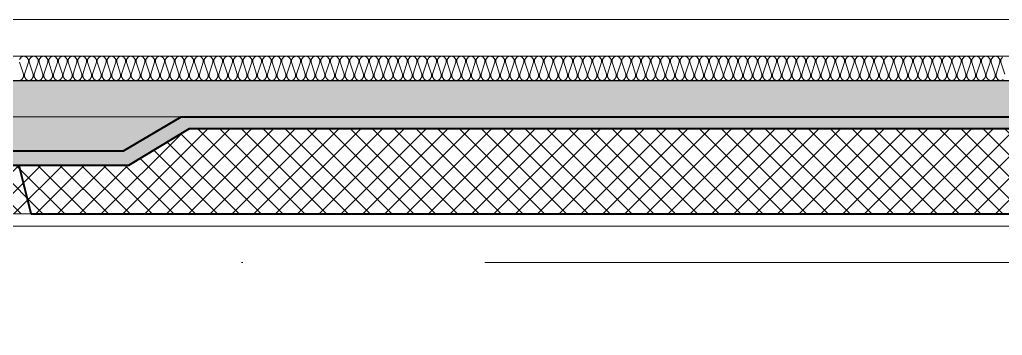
# Model space of a CAD drawing. Header units: millimetres. Extents: x 0 to 420000, y 0 to 297000.
# Drawn here: x 234285 to 238330, y 177200 to 178500 of the extents above; entities that cross this region are included whole.
import ezdxf

# ---------------------------------------------------------------- set-up
doc = ezdxf.new("R2010")
doc.units = ezdxf.units.MM
doc.linetypes.add('CEN', pattern=[62, 60, -1, 0, -1])
for name, color, linetype, lineweight in [('A-AXIS-LINE', 1, 'CEN', 15), ('A-CONC-LIN1', 2, 'Continuous', 40), ('A-CONC-LIN2', 7, 'Continuous', 25), ('A-XXXX-FIN2', 6, 'Continuous', 20), ('A-XXXX-INSL1', 15, 'Continuous', 18), ('A-XXXX-INSL2', 8, 'Continuous', 18)]:
    doc.layers.add(name, color=color, linetype=linetype, lineweight=lineweight)
doc.layers.add('A-CONC-SOLD', color=253, linetype='CEN')
doc.layers.add('A-XXXX-NPLT', color=144, linetype='Continuous', lineweight=15, plot=False)

# ---------------------------------------------------------------- blocks, each defined once
blk = doc.blocks.new('axis(220316)')
at = {"layer": 'A-AXIS-LINE', "ltscale": 1000}
blk.add_line((4631788.1, -422118.7), (4955413.1, -422118.7), dxfattribs=at)
blk = doc.blocks.new('PS2(횡)')
at = {"layer": 'A-CONC-SOLD'}
h = blk.add_hatch(color=256, dxfattribs=at)
h.dxf.hatch_style = 1
h.paths.add_polyline_path([(1020, 0), (1020, -290), (1700, -290), (1937.4, -150), (9062.6, -150), (9300, -290), (9980, -290), (9980, 0)])
h = blk.add_hatch(color=256, dxfattribs=at)
h.dxf.hatch_style = 1
h.paths.add_polyline_path([(9980, -290), (9980, -350), (9280, -350), (9030, -200), (1970, -200), (1720, -350), (1020, -350), (1020, -290), (1700, -290), (1937.4, -150), (9062.6, -150), (9300, -290)])
at = {"layer": 'A-XXXX-INSL2'}
h = blk.add_hatch(dxfattribs=at)
h.set_pattern_fill('ANSI37', color=256, scale=20)
h.set_pattern_definition([(45, (-244012.5, -188500), (-44.90128, 44.90128), []), (135, (-244012.5, -188500), (-44.90128, -44.90128), [])])
h.paths.add_polyline_path([(1100, -550), (9900, -550), (9900, -350), (9280, -350), (9030, -200), (1970, -200), (1720, -350), (1100, -350)])
at = {"layer": 'A-CONC-LIN1', "color": 2}
for q in [(1270, -350), (9680, -550)]:
    blk.add_line((1320, -550), q, dxfattribs=at)
blk.add_lwpolyline([(9980, -290), (9980, -350), (9280, -350), (9030, -200), (1970, -200), (1720, -350), (1020, -350), (1020, -290), (1700, -290), (1937.4, -150), (9062.6, -150), (9300, -290)], close=True, dxfattribs=at)
at = {"layer": 'A-CONC-LIN2'}
blk.add_line((1020, 0), (9980, 0), dxfattribs=at)
at = {"layer": 'A-XXXX-INSL2'}
blk.add_line((1320, -550), (1100, -550), dxfattribs=at)
at = {"layer": 'A-XXXX-NPLT'}
blk.add_line((1937.4, -150), (1020, -150), dxfattribs=at)
blk = doc.blocks.new('횡3층')
at = {"layer": 'A-XXXX-FIN2'}
blk.add_line((4757250.6, -237068.7), (4889950.6, -237068.7), dxfattribs=at)
at = {"layer": 'A-XXXX-INSL1'}
blk.add_lwpolyline([(4844450.6, -237918.7), (4835750.6, -237918.7), (4835750.6, -238368.7), (4835197, -238368.7), (4835117, -237788.7), (4834084.1, -237788.7), (4834004.1, -238368.7), (4833450.6, -238368.7), (4833450.6, -237918.7), (4824750.6, -237918.7)], dxfattribs=at)
at = {"layer": 'A-XXXX-INSL2'}
blk.add_line((4757250.6, -237218.7), (4889950.6, -237218.7), dxfattribs=at)
for points in [[(4835870.6, -237318.7), (4835881.6, -237314.7), (4835888.6, -237304.7), (4835888.6, -237293.7), (4835872.6, -237243.7)], [(4835872.6, -237232.7), (4835879.6, -237222.7), (4835890.6, -237218.7), (4835901.6, -237222.7), (4835908.6, -237232.7), (4835908.6, -237243.7), (4835892.6, -237293.7), (4835892.6, -237304.7), (4835899.6, -237314.7), (4835910.6, -237318.7), (4835921.6, -237314.7), (4835928.6, -237304.7), (4835928.6, -237293.7), (4835912.6, -237243.7), (4835912.6, -237232.7), (4835919.6, -237222.7), (4835930.6, -237218.7), (4835941.6, -237222.7), (4835948.6, -237232.7), (4835948.6, -237243.7), (4835932.6, -237293.7), (4835932.6, -237304.7), (4835939.6, -237314.7), (4835950.6, -237318.7), (4835961.6, -237314.7), (4835968.6, -237304.7), (4835968.6, -237293.7), (4835952.6, -237243.7), (4835952.6, -237232.7), (4835959.6, -237222.7), (4835970.6, -237218.7), (4835981.6, -237222.7), (4835988.6, -237232.7), (4835988.6, -237243.7), (4835972.6, -237293.7), (4835972.6, -237304.7), (4835979.6, -237314.7), (4835990.6, -237318.7), (4836001.6, -237314.7), (4836008.6, -237304.7), (4836008.6, -237293.7), (4835992.6, -237243.7), (4835992.6, -237232.7), (4835999.6, -237222.7), (4836010.6, -237218.7), (4836021.6, -237222.7), (4836028.6, -237232.7), (4836028.6, -237243.7), (4836012.6, -237293.7), (4836012.6, -237304.7), (4836019.6, -237314.7), (4836030.6, -237318.7), (4836041.6, -237314.7), (4836048.6, -237304.7), (4836048.6, -237293.7), (4836032.6, -237243.7), (4836032.6, -237232.7), (4836039.6, -237222.7), (4836050.6, -237218.7), (4836061.6, -237222.7), (4836068.6, -237232.7), (4836068.6, -237243.7), (4836052.6, -237293.7), (4836052.6, -237304.7), (4836059.6, -237314.7), (4836070.6, -237318.7), (4836081.6, -237314.7), (4836088.6, -237304.7), (4836088.6, -237293.7), (4836072.6, -237243.7), (4836072.6, -237232.7), (4836079.6, -237222.7), (4836090.6, -237218.7), (4836101.6, -237222.7), (4836108.6, -237232.7), (4836108.6, -237243.7), (4836092.6, -237293.7), (4836092.6, -237304.7), (4836099.6, -237314.7), (4836110.6, -237318.7), (4836121.6, -237314.7), (4836128.6, -237304.7), (4836128.6, -237293.7), (4836112.6, -237243.7), (4836112.6, -237232.7), (4836119.6, -237222.7), (4836130.6, -237218.7), (4836141.6, -237222.7), (4836148.6, -237232.7), (4836148.6, -237243.7), (4836132.6, -237293.7), (4836132.6, -237304.7), (4836139.6, -237314.7), (4836150.6, -237318.7), (4836161.6, -237314.7), (4836168.6, -237304.7), (4836168.6, -237293.7), (4836152.6, -237243.7), (4836152.6, -237232.7), (4836159.6, -237222.7), (4836170.6, -237218.7), (4836181.6, -237222.7), (4836188.6, -237232.7), (4836188.6, -237243.7), (4836172.6, -237293.7), (4836172.6, -237304.7), (4836179.6, -237314.7), (4836190.6, -237318.7), (4836201.6, -237314.7), (4836208.6, -237304.7), (4836208.6, -237293.7), (4836192.6, -237243.7), (4836192.6, -237232.7), (4836199.6, -237222.7), (4836210.6, -237218.7), (4836221.6, -237222.7), (4836228.6, -237232.7), (4836228.6, -237243.7), (4836212.6, -237293.7), (4836212.6, -237304.7), (4836219.6, -237314.7), (4836230.6, -237318.7), (4836241.6, -237314.7), (4836248.6, -237304.7), (4836248.6, -237293.7), (4836232.6, -237243.7), (4836232.6, -237232.7), (4836239.6, -237222.7), (4836250.6, -237218.7), (4836261.6, -237222.7), (4836268.6, -237232.7), (4836268.6, -237243.7), (4836252.6, -237293.7), (4836252.6, -237304.7), (4836259.6, -237314.7), (4836270.6, -237318.7), (4836281.6, -237314.7), (4836288.6, -237304.7), (4836288.6, -237293.7), (4836272.6, -237243.7), (4836272.6, -237232.7), (4836279.6, -237222.7), (4836290.6, -237218.7), (4836301.6, -237222.7), (4836308.6, -237232.7), (4836308.6, -237243.7), (4836292.6, -237293.7), (4836292.6, -237304.7), (4836299.6, -237314.7), (4836310.6, -237318.7), (4836321.6, -237314.7), (4836328.6, -237304.7), (4836328.6, -237293.7), (4836312.6, -237243.7), (4836312.6, -237232.7), (4836319.6, -237222.7), (4836330.6, -237218.7), (4836341.6, -237222.7), (4836348.6, -237232.7), (4836348.6, -237243.7), (4836332.6, -237293.7), (4836332.6, -237304.7), (4836339.6, -237314.7), (4836350.6, -237318.7), (4836361.6, -237314.7), (4836368.6, -237304.7), (4836368.6, -237293.7), (4836352.6, -237243.7), (4836352.6, -237232.7), (4836359.6, -237222.7), (4836370.6, -237218.7), (4836381.6, -237222.7), (4836388.6, -237232.7), (4836388.6, -237243.7), (4836372.6, -237293.7), (4836372.6, -237304.7), (4836379.6, -237314.7), (4836390.6, -237318.7), (4836401.6, -237314.7), (4836408.6, -237304.7), (4836408.6, -237293.7), (4836392.6, -237243.7), (4836392.6, -237232.7), (4836399.6, -237222.7), (4836410.6, -237218.7), (4836421.6, -237222.7), (4836428.6, -237232.7), (4836428.6, -237243.7), (4836412.6, -237293.7), (4836412.6, -237304.7), (4836419.6, -237314.7), (4836430.6, -237318.7), (4836441.6, -237314.7), (4836448.6, -237304.7), (4836448.6, -237293.7), (4836432.6, -237243.7), (4836432.6, -237232.7), (4836439.6, -237222.7), (4836450.6, -237218.7), (4836461.6, -237222.7), (4836468.6, -237232.7), (4836468.6, -237243.7), (4836452.6, -237293.7), (4836452.6, -237304.7), (4836459.6, -237314.7), (4836470.6, -237318.7), (4836481.6, -237314.7), (4836488.6, -237304.7), (4836488.6, -237293.7), (4836472.6, -237243.7), (4836472.6, -237232.7), (4836479.6, -237222.7), (4836490.6, -237218.7), (4836501.6, -237222.7), (4836508.6, -237232.7), (4836508.6, -237243.7), (4836492.6, -237293.7), (4836492.6, -237304.7), (4836499.6, -237314.7), (4836510.6, -237318.7), (4836521.6, -237314.7), (4836528.6, -237304.7), (4836528.6, -237293.7), (4836512.6, -237243.7), (4836512.6, -237232.7), (4836519.6, -237222.7), (4836530.6, -237218.7), (4836541.6, -237222.7), (4836548.6, -237232.7), (4836548.6, -237243.7), (4836532.6, -237293.7), (4836532.6, -237304.7), (4836539.6, -237314.7), (4836550.6, -237318.7), (4836561.6, -237314.7), (4836568.6, -237304.7), (4836568.6, -237293.7), (4836552.6, -237243.7), (4836552.6, -237232.7), (4836559.6, -237222.7), (4836570.6, -237218.7), (4836581.6, -237222.7), (4836588.6, -237232.7), (4836588.6, -237243.7), (4836572.6, -237293.7), (4836572.6, -237304.7), (4836579.6, -237314.7), (4836590.6, -237318.7), (4836601.6, -237314.7), (4836608.6, -237304.7), (4836608.6, -237293.7), (4836592.6, -237243.7), (4836592.6, -237232.7), (4836599.6, -237222.7), (4836610.6, -237218.7), (4836621.6, -237222.7), (4836628.6, -237232.7), (4836628.6, -237243.7), (4836612.6, -237293.7), (4836612.6, -237304.7), (4836619.6, -237314.7), (4836630.6, -237318.7), (4836641.6, -237314.7), (4836648.6, -237304.7), (4836648.6, -237293.7), (4836632.6, -237243.7), (4836632.6, -237232.7), (4836639.6, -237222.7), (4836650.6, -237218.7), (4836661.6, -237222.7), (4836668.6, -237232.7), (4836668.6, -237243.7), (4836652.6, -237293.7), (4836652.6, -237304.7), (4836659.6, -237314.7), (4836670.6, -237318.7), (4836681.6, -237314.7), (4836688.6, -237304.7), (4836688.6, -237293.7), (4836672.6, -237243.7), (4836672.6, -237232.7), (4836679.6, -237222.7), (4836690.6, -237218.7), (4836701.6, -237222.7), (4836708.6, -237232.7), (4836708.6, -237243.7), (4836692.6, -237293.7), (4836692.6, -237304.7), (4836699.6, -237314.7), (4836710.6, -237318.7), (4836721.6, -237314.7), (4836728.6, -237304.7), (4836728.6, -237293.7), (4836712.6, -237243.7), (4836712.6, -237232.7), (4836719.6, -237222.7), (4836730.6, -237218.7), (4836741.6, -237222.7), (4836748.6, -237232.7), (4836748.6, -237243.7), (4836732.6, -237293.7), (4836732.6, -237304.7), (4836739.6, -237314.7), (4836750.6, -237318.7), (4836761.6, -237314.7), (4836768.6, -237304.7), (4836768.6, -237293.7), (4836752.6, -237243.7), (4836752.6, -237232.7), (4836759.6, -237222.7), (4836770.6, -237218.7), (4836781.6, -237222.7), (4836788.6, -237232.7), (4836788.6, -237243.7), (4836772.6, -237293.7), (4836772.6, -237304.7), (4836779.6, -237314.7), (4836790.6, -237318.7), (4836801.6, -237314.7), (4836808.6, -237304.7), (4836808.6, -237293.7), (4836792.6, -237243.7), (4836792.6, -237232.7), (4836799.6, -237222.7), (4836810.6, -237218.7), (4836821.6, -237222.7), (4836828.6, -237232.7), (4836828.6, -237243.7), (4836812.6, -237293.7), (4836812.6, -237304.7), (4836819.6, -237314.7), (4836830.6, -237318.7), (4836841.6, -237314.7), (4836848.6, -237304.7), (4836848.6, -237293.7), (4836832.6, -237243.7), (4836832.6, -237232.7), (4836839.6, -237222.7), (4836850.6, -237218.7), (4836861.6, -237222.7), (4836868.6, -237232.7), (4836868.6, -237243.7), (4836852.6, -237293.7), (4836852.6, -237304.7), (4836859.6, -237314.7), (4836870.6, -237318.7), (4836881.6, -237314.7), (4836888.6, -237304.7), (4836888.6, -237293.7), (4836872.6, -237243.7), (4836872.6, -237232.7), (4836879.6, -237222.7), (4836890.6, -237218.7), (4836901.6, -237222.7), (4836908.6, -237232.7), (4836908.6, -237243.7), (4836892.6, -237293.7), (4836892.6, -237304.7), (4836899.6, -237314.7), (4836910.6, -237318.7), (4836921.6, -237314.7), (4836928.6, -237304.7), (4836928.6, -237293.7), (4836912.6, -237243.7), (4836912.6, -237232.7), (4836919.6, -237222.7), (4836930.6, -237218.7), (4836941.6, -237222.7), (4836948.6, -237232.7), (4836948.6, -237243.7), (4836932.6, -237293.7), (4836932.6, -237304.7), (4836939.6, -237314.7), (4836950.6, -237318.7), (4836961.6, -237314.7), (4836968.6, -237304.7), (4836968.6, -237293.7), (4836952.6, -237243.7), (4836952.6, -237232.7), (4836959.6, -237222.7), (4836970.6, -237218.7), (4836981.6, -237222.7), (4836988.6, -237232.7), (4836988.6, -237243.7), (4836972.6, -237293.7), (4836972.6, -237304.7), (4836979.6, -237314.7), (4836990.6, -237318.7), (4837001.6, -237314.7), (4837008.6, -237304.7), (4837008.6, -237293.7), (4836992.6, -237243.7), (4836992.6, -237232.7), (4836999.6, -237222.7), (4837010.6, -237218.7), (4837021.6, -237222.7), (4837028.6, -237232.7), (4837028.6, -237243.7), (4837012.6, -237293.7), (4837012.6, -237304.7), (4837019.6, -237314.7), (4837030.6, -237318.7), (4837041.6, -237314.7), (4837048.6, -237304.7), (4837048.6, -237293.7), (4837032.6, -237243.7), (4837032.6, -237232.7), (4837039.6, -237222.7), (4837050.6, -237218.7), (4837061.6, -237222.7), (4837068.6, -237232.7), (4837068.6, -237243.7), (4837052.6, -237293.7), (4837052.6, -237304.7), (4837059.6, -237314.7), (4837070.6, -237318.7), (4837081.6, -237314.7), (4837088.6, -237304.7), (4837088.6, -237293.7), (4837072.6, -237243.7), (4837072.6, -237232.7), (4837079.6, -237222.7), (4837090.6, -237218.7), (4837101.6, -237222.7), (4837108.6, -237232.7), (4837108.6, -237243.7), (4837092.6, -237293.7), (4837092.6, -237304.7), (4837099.6, -237314.7), (4837110.6, -237318.7), (4837121.6, -237314.7), (4837128.6, -237304.7), (4837128.6, -237293.7), (4837112.6, -237243.7), (4837112.6, -237232.7), (4837119.6, -237222.7), (4837130.6, -237218.7), (4837141.6, -237222.7), (4837148.6, -237232.7), (4837148.6, -237243.7), (4837132.6, -237293.7), (4837132.6, -237304.7), (4837139.6, -237314.7), (4837150.6, -237318.7), (4837161.6, -237314.7), (4837168.6, -237304.7), (4837168.6, -237293.7), (4837152.6, -237243.7), (4837152.6, -237232.7), (4837159.6, -237222.7), (4837170.6, -237218.7), (4837181.6, -237222.7), (4837188.6, -237232.7), (4837188.6, -237243.7), (4837172.6, -237293.7), (4837172.6, -237304.7), (4837179.6, -237314.7), (4837190.6, -237318.7), (4837201.6, -237314.7), (4837208.6, -237304.7), (4837208.6, -237293.7), (4837192.6, -237243.7), (4837192.6, -237232.7), (4837199.6, -237222.7), (4837210.6, -237218.7), (4837221.6, -237222.7), (4837228.6, -237232.7), (4837228.6, -237243.7), (4837212.6, -237293.7), (4837212.6, -237304.7), (4837219.6, -237314.7), (4837230.6, -237318.7), (4837241.6, -237314.7), (4837248.6, -237304.7), (4837248.6, -237293.7), (4837232.6, -237243.7), (4837232.6, -237232.7), (4837239.6, -237222.7), (4837250.6, -237218.7), (4837261.6, -237222.7), (4837268.6, -237232.7), (4837268.6, -237243.7), (4837252.6, -237293.7), (4837252.6, -237304.7), (4837259.6, -237314.7), (4837270.6, -237318.7), (4837281.6, -237314.7), (4837288.6, -237304.7), (4837288.6, -237293.7), (4837272.6, -237243.7), (4837272.6, -237232.7), (4837279.6, -237222.7), (4837290.6, -237218.7), (4837301.6, -237222.7), (4837308.6, -237232.7), (4837308.6, -237243.7), (4837292.6, -237293.7), (4837292.6, -237304.7), (4837299.6, -237314.7), (4837310.6, -237318.7), (4837321.6, -237314.7), (4837328.6, -237304.7), (4837328.6, -237293.7), (4837312.6, -237243.7), (4837312.6, -237232.7), (4837319.6, -237222.7), (4837330.6, -237218.7), (4837341.6, -237222.7), (4837348.6, -237232.7), (4837348.6, -237243.7), (4837332.6, -237293.7), (4837332.6, -237304.7), (4837339.6, -237314.7), (4837350.6, -237318.7), (4837361.6, -237314.7), (4837368.6, -237304.7), (4837368.6, -237293.7), (4837352.6, -237243.7), (4837352.6, -237232.7), (4837359.6, -237222.7), (4837370.6, -237218.7), (4837381.6, -237222.7), (4837388.6, -237232.7), (4837388.6, -237243.7), (4837372.6, -237293.7), (4837372.6, -237304.7), (4837379.6, -237314.7), (4837390.6, -237318.7), (4837401.6, -237314.7), (4837408.6, -237304.7), (4837408.6, -237293.7), (4837392.6, -237243.7), (4837392.6, -237232.7), (4837399.6, -237222.7), (4837410.6, -237218.7), (4837421.6, -237222.7), (4837428.6, -237232.7), (4837428.6, -237243.7), (4837412.6, -237293.7), (4837412.6, -237304.7), (4837419.6, -237314.7), (4837430.6, -237318.7), (4837441.6, -237314.7), (4837448.6, -237304.7), (4837448.6, -237293.7), (4837432.6, -237243.7), (4837432.6, -237232.7), (4837439.6, -237222.7), (4837450.6, -237218.7), (4837461.6, -237222.7), (4837468.6, -237232.7), (4837468.6, -237243.7), (4837452.6, -237293.7), (4837452.6, -237304.7), (4837459.6, -237314.7), (4837470.6, -237318.7), (4837481.6, -237314.7), (4837488.6, -237304.7), (4837488.6, -237293.7), (4837472.6, -237243.7), (4837472.6, -237232.7), (4837479.6, -237222.7), (4837490.6, -237218.7), (4837501.6, -237222.7), (4837508.6, -237232.7), (4837508.6, -237243.7), (4837492.6, -237293.7), (4837492.6, -237304.7), (4837499.6, -237314.7), (4837510.6, -237318.7), (4837521.6, -237314.7), (4837528.6, -237304.7), (4837528.6, -237293.7), (4837512.6, -237243.7), (4837512.6, -237232.7), (4837519.6, -237222.7), (4837530.6, -237218.7), (4837541.6, -237222.7), (4837548.6, -237232.7), (4837548.6, -237243.7), (4837532.6, -237293.7), (4837532.6, -237304.7), (4837539.6, -237314.7), (4837550.6, -237318.7), (4837561.6, -237314.7), (4837568.6, -237304.7), (4837568.6, -237293.7), (4837552.6, -237243.7), (4837552.6, -237232.7), (4837559.6, -237222.7), (4837570.6, -237218.7), (4837581.6, -237222.7), (4837588.6, -237232.7), (4837588.6, -237243.7), (4837572.6, -237293.7), (4837572.6, -237304.7), (4837579.6, -237314.7), (4837590.6, -237318.7), (4837601.6, -237314.7), (4837608.6, -237304.7), (4837608.6, -237293.7), (4837592.6, -237243.7), (4837592.6, -237232.7), (4837599.6, -237222.7), (4837610.6, -237218.7), (4837621.6, -237222.7), (4837628.6, -237232.7), (4837628.6, -237243.7), (4837612.6, -237293.7), (4837612.6, -237304.7), (4837619.6, -237314.7), (4837630.6, -237318.7), (4837641.6, -237314.7), (4837648.6, -237304.7), (4837648.6, -237293.7), (4837632.6, -237243.7), (4837632.6, -237232.7), (4837639.6, -237222.7), (4837650.6, -237218.7), (4837661.6, -237222.7), (4837668.6, -237232.7), (4837668.6, -237243.7), (4837652.6, -237293.7), (4837652.6, -237304.7), (4837659.6, -237314.7), (4837670.6, -237318.7), (4837681.6, -237314.7), (4837688.6, -237304.7), (4837688.6, -237293.7), (4837672.6, -237243.7), (4837672.6, -237232.7), (4837679.6, -237222.7), (4837690.6, -237218.7), (4837701.6, -237222.7), (4837708.6, -237232.7), (4837708.6, -237243.7), (4837692.6, -237293.7), (4837692.6, -237304.7), (4837699.6, -237314.7), (4837710.6, -237318.7), (4837721.6, -237314.7), (4837728.6, -237304.7), (4837728.6, -237293.7), (4837712.6, -237243.7), (4837712.6, -237232.7), (4837719.6, -237222.7), (4837730.6, -237218.7), (4837741.6, -237222.7), (4837748.6, -237232.7), (4837748.6, -237243.7), (4837732.6, -237293.7), (4837732.6, -237304.7), (4837739.6, -237314.7), (4837750.6, -237318.7), (4837761.6, -237314.7), (4837768.6, -237304.7), (4837768.6, -237293.7), (4837752.6, -237243.7), (4837752.6, -237232.7), (4837759.6, -237222.7), (4837770.6, -237218.7), (4837781.6, -237222.7), (4837788.6, -237232.7), (4837788.6, -237243.7), (4837772.6, -237293.7), (4837772.6, -237304.7), (4837779.6, -237314.7), (4837790.6, -237318.7), (4837801.6, -237314.7), (4837808.6, -237304.7), (4837808.6, -237293.7), (4837792.6, -237243.7), (4837792.6, -237232.7), (4837799.6, -237222.7), (4837810.6, -237218.7), (4837821.6, -237222.7), (4837828.6, -237232.7), (4837828.6, -237243.7), (4837812.6, -237293.7), (4837812.6, -237304.7), (4837819.6, -237314.7), (4837830.6, -237318.7), (4837841.6, -237314.7), (4837848.6, -237304.7), (4837848.6, -237293.7), (4837832.6, -237243.7), (4837832.6, -237232.7), (4837839.6, -237222.7), (4837850.6, -237218.7), (4837861.6, -237222.7), (4837868.6, -237232.7), (4837868.6, -237243.7), (4837852.6, -237293.7), (4837852.6, -237304.7), (4837859.6, -237314.7), (4837870.6, -237318.7), (4837881.6, -237314.7), (4837888.6, -237304.7), (4837888.6, -237293.7), (4837872.6, -237243.7), (4837872.6, -237232.7), (4837879.6, -237222.7), (4837890.6, -237218.7), (4837901.6, -237222.7), (4837908.6, -237232.7), (4837908.6, -237243.7), (4837892.6, -237293.7), (4837892.6, -237304.7), (4837899.6, -237314.7), (4837910.6, -237318.7), (4837921.6, -237314.7), (4837928.6, -237304.7), (4837928.6, -237293.7), (4837912.6, -237243.7), (4837912.6, -237232.7), (4837919.6, -237222.7), (4837930.6, -237218.7), (4837941.6, -237222.7), (4837948.6, -237232.7), (4837948.6, -237243.7), (4837932.6, -237293.7), (4837932.6, -237304.7), (4837939.6, -237314.7), (4837950.6, -237318.7), (4837961.6, -237314.7), (4837968.6, -237304.7), (4837968.6, -237293.7), (4837952.6, -237243.7), (4837952.6, -237232.7), (4837959.6, -237222.7), (4837970.6, -237218.7), (4837981.6, -237222.7), (4837988.6, -237232.7), (4837988.6, -237243.7), (4837972.6, -237293.7), (4837972.6, -237304.7), (4837979.6, -237314.7), (4837990.6, -237318.7), (4838001.6, -237314.7), (4838008.6, -237304.7), (4838008.6, -237293.7), (4837992.6, -237243.7), (4837992.6, -237232.7), (4837999.6, -237222.7), (4838010.6, -237218.7), (4838021.6, -237222.7), (4838028.6, -237232.7), (4838028.6, -237243.7), (4838012.6, -237293.7), (4838012.6, -237304.7), (4838019.6, -237314.7), (4838030.6, -237318.7), (4838041.6, -237314.7), (4838048.6, -237304.7), (4838048.6, -237293.7), (4838032.6, -237243.7), (4838032.6, -237232.7), (4838039.6, -237222.7), (4838050.6, -237218.7), (4838061.6, -237222.7), (4838068.6, -237232.7), (4838068.6, -237243.7), (4838052.6, -237293.7), (4838052.6, -237304.7), (4838059.6, -237314.7), (4838070.6, -237318.7), (4838081.6, -237314.7), (4838088.6, -237304.7), (4838088.6, -237293.7), (4838072.6, -237243.7), (4838072.6, -237232.7), (4838079.6, -237222.7), (4838090.6, -237218.7), (4838101.6, -237222.7), (4838108.6, -237232.7), (4838108.6, -237243.7), (4838092.6, -237293.7), (4838092.6, -237304.7), (4838099.6, -237314.7), (4838110.6, -237318.7), (4838121.6, -237314.7), (4838128.6, -237304.7), (4838128.6, -237293.7), (4838112.6, -237243.7), (4838112.6, -237232.7), (4838119.6, -237222.7), (4838130.6, -237218.7), (4838141.6, -237222.7), (4838148.6, -237232.7), (4838148.6, -237243.7), (4838132.6, -237293.7), (4838132.6, -237304.7), (4838139.6, -237314.7), (4838150.6, -237318.7), (4838161.6, -237314.7), (4838168.6, -237304.7), (4838168.6, -237293.7), (4838152.6, -237243.7), (4838152.6, -237232.7), (4838159.6, -237222.7), (4838170.6, -237218.7), (4838181.6, -237222.7), (4838188.6, -237232.7), (4838188.6, -237243.7), (4838172.6, -237293.7), (4838172.6, -237304.7), (4838179.6, -237314.7), (4838190.6, -237318.7), (4838201.6, -237314.7), (4838208.6, -237304.7), (4838208.6, -237293.7), (4838192.6, -237243.7), (4838192.6, -237232.7), (4838199.6, -237222.7), (4838210.6, -237218.7), (4838221.6, -237222.7), (4838228.6, -237232.7), (4838228.6, -237243.7), (4838212.6, -237293.7), (4838212.6, -237304.7), (4838219.6, -237314.7), (4838230.6, -237318.7), (4838241.6, -237314.7), (4838248.6, -237304.7), (4838248.6, -237293.7), (4838232.6, -237243.7), (4838232.6, -237232.7), (4838239.6, -237222.7), (4838250.6, -237218.7), (4838261.6, -237222.7), (4838268.6, -237232.7), (4838268.6, -237243.7), (4838252.6, -237293.7), (4838252.6, -237304.7), (4838259.6, -237314.7), (4838270.6, -237318.7), (4838281.6, -237314.7), (4838288.6, -237304.7), (4838288.6, -237293.7), (4838272.6, -237243.7), (4838272.6, -237232.7), (4838279.6, -237222.7), (4838290.6, -237218.7), (4838301.6, -237222.7), (4838308.6, -237232.7), (4838308.6, -237243.7), (4838292.6, -237293.7), (4838292.6, -237304.7), (4838299.6, -237314.7), (4838310.6, -237318.7), (4838321.6, -237314.7), (4838328.6, -237304.7), (4838328.6, -237293.7), (4838312.6, -237243.7), (4838312.6, -237232.7), (4838319.6, -237222.7), (4838330.6, -237218.7), (4838341.6, -237222.7), (4838348.6, -237232.7), (4838348.6, -237243.7), (4838332.6, -237293.7), (4838332.6, -237304.7), (4838339.6, -237314.7), (4838350.6, -237318.7), (4838361.6, -237314.7), (4838368.6, -237304.7), (4838368.6, -237293.7), (4838352.6, -237243.7), (4838352.6, -237232.7), (4838359.6, -237222.7), (4838370.6, -237218.7), (4838381.6, -237222.7), (4838388.6, -237232.7), (4838388.6, -237243.7), (4838372.6, -237293.7), (4838372.6, -237304.7), (4838379.6, -237314.7), (4838390.6, -237318.7), (4838401.6, -237314.7), (4838408.6, -237304.7), (4838408.6, -237293.7), (4838392.6, -237243.7), (4838392.6, -237232.7), (4838399.6, -237222.7), (4838410.6, -237218.7), (4838421.6, -237222.7), (4838428.6, -237232.7), (4838428.6, -237243.7), (4838412.6, -237293.7), (4838412.6, -237304.7), (4838419.6, -237314.7), (4838430.6, -237318.7), (4838441.6, -237314.7), (4838448.6, -237304.7), (4838448.6, -237293.7), (4838432.6, -237243.7), (4838432.6, -237232.7), (4838439.6, -237222.7), (4838450.6, -237218.7), (4838461.6, -237222.7), (4838468.6, -237232.7), (4838468.6, -237243.7), (4838452.6, -237293.7), (4838452.6, -237304.7), (4838459.6, -237314.7), (4838470.6, -237318.7), (4838481.6, -237314.7), (4838488.6, -237304.7), (4838488.6, -237293.7), (4838472.6, -237243.7), (4838472.6, -237232.7), (4838479.6, -237222.7), (4838490.6, -237218.7), (4838501.6, -237222.7), (4838508.6, -237232.7), (4838508.6, -237243.7), (4838492.6, -237293.7), (4838492.6, -237304.7), (4838499.6, -237314.7), (4838510.6, -237318.7), (4838521.6, -237314.7), (4838528.6, -237304.7), (4838528.6, -237293.7), (4838512.6, -237243.7), (4838512.6, -237232.7), (4838519.6, -237222.7), (4838530.6, -237218.7), (4838541.6, -237222.7), (4838548.6, -237232.7), (4838548.6, -237243.7), (4838532.6, -237293.7), (4838532.6, -237304.7), (4838539.6, -237314.7), (4838550.6, -237318.7), (4838561.6, -237314.7), (4838568.6, -237304.7), (4838568.6, -237293.7), (4838552.6, -237243.7), (4838552.6, -237232.7), (4838559.6, -237222.7), (4838570.6, -237218.7), (4838581.6, -237222.7), (4838588.6, -237232.7), (4838588.6, -237243.7), (4838572.6, -237293.7), (4838572.6, -237304.7), (4838579.6, -237314.7), (4838590.6, -237318.7), (4838601.6, -237314.7), (4838608.6, -237304.7), (4838608.6, -237293.7), (4838592.6, -237243.7), (4838592.6, -237232.7), (4838599.6, -237222.7), (4838610.6, -237218.7), (4838621.6, -237222.7), (4838628.6, -237232.7), (4838628.6, -237243.7), (4838612.6, -237293.7), (4838612.6, -237304.7), (4838619.6, -237314.7), (4838630.6, -237318.7), (4838641.6, -237314.7), (4838648.6, -237304.7), (4838648.6, -237293.7), (4838632.6, -237243.7), (4838632.6, -237232.7), (4838639.6, -237222.7), (4838650.6, -237218.7), (4838661.6, -237222.7), (4838668.6, -237232.7), (4838668.6, -237243.7), (4838652.6, -237293.7), (4838652.6, -237304.7), (4838659.6, -237314.7), (4838670.6, -237318.7), (4838681.6, -237314.7), (4838688.6, -237304.7), (4838688.6, -237293.7), (4838672.6, -237243.7), (4838672.6, -237232.7), (4838679.6, -237222.7), (4838690.6, -237218.7), (4838701.6, -237222.7), (4838708.6, -237232.7), (4838708.6, -237243.7), (4838692.6, -237293.7), (4838692.6, -237304.7), (4838699.6, -237314.7), (4838710.6, -237318.7), (4838721.6, -237314.7), (4838728.6, -237304.7), (4838728.6, -237293.7), (4838712.6, -237243.7), (4838712.6, -237232.7), (4838719.6, -237222.7), (4838730.6, -237218.7), (4838741.6, -237222.7), (4838748.6, -237232.7), (4838748.6, -237243.7), (4838732.6, -237293.7), (4838732.6, -237304.7), (4838739.6, -237314.7), (4838750.6, -237318.7), (4838761.6, -237314.7), (4838768.6, -237304.7), (4838768.6, -237293.7), (4838752.6, -237243.7), (4838752.6, -237232.7), (4838759.6, -237222.7), (4838770.6, -237218.7), (4838781.6, -237222.7), (4838788.6, -237232.7), (4838788.6, -237243.7), (4838772.6, -237293.7), (4838772.6, -237304.7), (4838779.6, -237314.7), (4838790.6, -237318.7), (4838801.6, -237314.7), (4838808.6, -237304.7), (4838808.6, -237293.7), (4838792.6, -237243.7), (4838792.6, -237232.7), (4838799.6, -237222.7), (4838810.6, -237218.7), (4838821.6, -237222.7), (4838828.6, -237232.7), (4838828.6, -237243.7), (4838812.6, -237293.7), (4838812.6, -237304.7), (4838819.6, -237314.7), (4838830.6, -237318.7), (4838841.6, -237314.7), (4838848.6, -237304.7), (4838848.6, -237293.7), (4838832.6, -237243.7), (4838832.6, -237232.7), (4838839.6, -237222.7), (4838850.6, -237218.7), (4838861.6, -237222.7), (4838868.6, -237232.7), (4838868.6, -237243.7), (4838852.6, -237293.7), (4838852.6, -237304.7), (4838859.6, -237314.7), (4838870.6, -237318.7), (4838881.6, -237314.7), (4838888.6, -237304.7), (4838888.6, -237293.7), (4838872.6, -237243.7), (4838872.6, -237232.7), (4838879.6, -237222.7), (4838890.6, -237218.7), (4838901.6, -237222.7), (4838908.6, -237232.7), (4838908.6, -237243.7), (4838892.6, -237293.7), (4838892.6, -237304.7), (4838899.6, -237314.7), (4838910.6, -237318.7), (4838921.6, -237314.7), (4838928.6, -237304.7), (4838928.6, -237293.7), (4838912.6, -237243.7), (4838912.6, -237232.7), (4838919.6, -237222.7), (4838930.6, -237218.7), (4838941.6, -237222.7), (4838948.6, -237232.7), (4838948.6, -237243.7), (4838932.6, -237293.7), (4838932.6, -237304.7), (4838939.6, -237314.7), (4838950.6, -237318.7), (4838961.6, -237314.7), (4838968.6, -237304.7), (4838968.6, -237293.7), (4838952.6, -237243.7), (4838952.6, -237232.7), (4838959.6, -237222.7), (4838970.6, -237218.7), (4838981.6, -237222.7), (4838988.6, -237232.7), (4838988.6, -237243.7), (4838972.6, -237293.7), (4838972.6, -237304.7), (4838979.6, -237314.7), (4838990.6, -237318.7), (4839001.6, -237314.7), (4839008.6, -237304.7), (4839008.6, -237293.7), (4838992.6, -237243.7), (4838992.6, -237232.7), (4838999.6, -237222.7), (4839010.6, -237218.7), (4839021.6, -237222.7), (4839028.6, -237232.7), (4839028.6, -237243.7), (4839012.6, -237293.7), (4839012.6, -237304.7), (4839019.6, -237314.7), (4839030.6, -237318.7), (4839041.6, -237314.7), (4839048.6, -237304.7), (4839048.6, -237293.7), (4839032.6, -237243.7), (4839032.6, -237232.7), (4839039.6, -237222.7), (4839050.6, -237218.7), (4839061.6, -237222.7), (4839068.6, -237232.7), (4839068.6, -237243.7), (4839052.6, -237293.7), (4839052.6, -237304.7), (4839059.6, -237314.7), (4839070.6, -237318.7), (4839081.6, -237314.7), (4839088.6, -237304.7), (4839088.6, -237293.7), (4839072.6, -237243.7), (4839072.6, -237232.7), (4839079.6, -237222.7), (4839090.6, -237218.7), (4839101.6, -237222.7), (4839108.6, -237232.7), (4839108.6, -237243.7), (4839092.6, -237293.7), (4839092.6, -237304.7), (4839099.6, -237314.7), (4839110.6, -237318.7), (4839121.6, -237314.7), (4839128.6, -237304.7), (4839128.6, -237293.7), (4839112.6, -237243.7), (4839112.6, -237232.7), (4839119.6, -237222.7), (4839130.6, -237218.7), (4839141.6, -237222.7), (4839148.6, -237232.7), (4839148.6, -237243.7), (4839132.6, -237293.7), (4839132.6, -237304.7), (4839139.6, -237314.7), (4839150.6, -237318.7), (4839161.6, -237314.7), (4839168.6, -237304.7), (4839168.6, -237293.7), (4839152.6, -237243.7), (4839152.6, -237232.7), (4839159.6, -237222.7), (4839170.6, -237218.7), (4839181.6, -237222.7), (4839188.6, -237232.7), (4839188.6, -237243.7), (4839172.6, -237293.7), (4839172.6, -237304.7), (4839179.6, -237314.7), (4839190.6, -237318.7), (4839201.6, -237314.7), (4839208.6, -237304.7), (4839208.6, -237293.7), (4839192.6, -237243.7), (4839192.6, -237232.7), (4839199.6, -237222.7), (4839210.6, -237218.7), (4839221.6, -237222.7), (4839228.6, -237232.7), (4839228.6, -237243.7), (4839212.6, -237293.7), (4839212.6, -237304.7), (4839219.6, -237314.7), (4839230.6, -237318.7), (4839241.6, -237314.7), (4839248.6, -237304.7), (4839248.6, -237293.7), (4839232.6, -237243.7), (4839232.6, -237232.7), (4839239.6, -237222.7), (4839250.6, -237218.7), (4839261.6, -237222.7), (4839268.6, -237232.7), (4839268.6, -237243.7), (4839252.6, -237293.7), (4839252.6, -237304.7), (4839259.6, -237314.7), (4839270.6, -237318.7), (4839281.6, -237314.7), (4839288.6, -237304.7), (4839288.6, -237293.7), (4839272.6, -237243.7), (4839272.6, -237232.7), (4839279.6, -237222.7), (4839290.6, -237218.7), (4839301.6, -237222.7), (4839308.6, -237232.7), (4839308.6, -237243.7), (4839292.6, -237293.7), (4839292.6, -237304.7), (4839299.6, -237314.7), (4839310.6, -237318.7), (4839321.6, -237314.7), (4839328.6, -237304.7), (4839328.6, -237293.7), (4839312.6, -237243.7), (4839312.6, -237232.7), (4839319.6, -237222.7), (4839330.6, -237218.7), (4839341.6, -237222.7), (4839348.6, -237232.7), (4839348.6, -237243.7), (4839332.6, -237293.7), (4839332.6, -237304.7), (4839339.6, -237314.7), (4839350.6, -237318.7), (4839361.6, -237314.7), (4839368.6, -237304.7), (4839368.6, -237293.7), (4839352.6, -237243.7), (4839352.6, -237232.7), (4839359.6, -237222.7), (4839370.6, -237218.7), (4839381.6, -237222.7), (4839388.6, -237232.7), (4839388.6, -237243.7), (4839372.6, -237293.7), (4839372.6, -237304.7), (4839379.6, -237314.7), (4839390.6, -237318.7), (4839401.6, -237314.7), (4839408.6, -237304.7), (4839408.6, -237293.7), (4839392.6, -237243.7), (4839392.6, -237232.7), (4839399.6, -237222.7), (4839410.6, -237218.7), (4839421.6, -237222.7), (4839428.6, -237232.7), (4839428.6, -237243.7), (4839412.6, -237293.7), (4839412.6, -237304.7), (4839419.6, -237314.7), (4839430.6, -237318.7), (4839441.6, -237314.7), (4839448.6, -237304.7), (4839448.6, -237293.7), (4839432.6, -237243.7), (4839432.6, -237232.7), (4839439.6, -237222.7), (4839450.6, -237218.7), (4839461.6, -237222.7), (4839468.6, -237232.7), (4839468.6, -237243.7), (4839452.6, -237293.7), (4839452.6, -237304.7), (4839459.6, -237314.7), (4839470.6, -237318.7), (4839481.6, -237314.7), (4839488.6, -237304.7), (4839488.6, -237293.7), (4839472.6, -237243.7), (4839472.6, -237232.7), (4839479.6, -237222.7), (4839490.6, -237218.7), (4839501.6, -237222.7), (4839508.6, -237232.7), (4839508.6, -237243.7), (4839492.6, -237293.7), (4839492.6, -237304.7), (4839499.6, -237314.7), (4839510.6, -237318.7), (4839521.6, -237314.7), (4839528.6, -237304.7), (4839528.6, -237293.7), (4839512.6, -237243.7), (4839512.6, -237232.7), (4839519.6, -237222.7), (4839530.6, -237218.7), (4839541.6, -237222.7), (4839548.6, -237232.7), (4839548.6, -237243.7), (4839532.6, -237293.7), (4839532.6, -237304.7), (4839539.6, -237314.7), (4839550.6, -237318.7), (4839561.6, -237314.7), (4839568.6, -237304.7), (4839568.6, -237293.7), (4839552.6, -237243.7), (4839552.6, -237232.7), (4839559.6, -237222.7), (4839570.6, -237218.7), (4839581.6, -237222.7), (4839588.6, -237232.7), (4839588.6, -237243.7), (4839572.6, -237293.7), (4839572.6, -237304.7), (4839579.6, -237314.7), (4839590.6, -237318.7), (4839601.6, -237314.7), (4839608.6, -237304.7), (4839608.6, -237293.7), (4839592.6, -237243.7), (4839592.6, -237232.7), (4839599.6, -237222.7), (4839610.6, -237218.7), (4839621.6, -237222.7), (4839628.6, -237232.7), (4839628.6, -237243.7), (4839612.6, -237293.7), (4839612.6, -237304.7), (4839619.6, -237314.7), (4839630.6, -237318.7), (4839641.6, -237314.7), (4839648.6, -237304.7), (4839648.6, -237293.7), (4839632.6, -237243.7), (4839632.6, -237232.7), (4839639.6, -237222.7), (4839650.6, -237218.7), (4839661.6, -237222.7), (4839668.6, -237232.7), (4839668.6, -237243.7), (4839652.6, -237293.7), (4839652.6, -237304.7), (4839659.6, -237314.7), (4839670.6, -237318.7), (4839681.6, -237314.7), (4839688.6, -237304.7), (4839688.6, -237293.7), (4839672.6, -237243.7), (4839672.6, -237232.7), (4839679.6, -237222.7), (4839690.6, -237218.7), (4839701.6, -237222.7), (4839708.6, -237232.7), (4839708.6, -237243.7), (4839692.6, -237293.7), (4839692.6, -237304.7), (4839699.6, -237314.7), (4839710.6, -237318.7), (4839721.6, -237314.7), (4839728.6, -237304.7), (4839728.6, -237293.7), (4839712.6, -237243.7), (4839712.6, -237232.7), (4839719.6, -237222.7), (4839730.6, -237218.7), (4839741.6, -237222.7), (4839748.6, -237232.7), (4839748.6, -237243.7), (4839732.6, -237293.7), (4839732.6, -237304.7), (4839739.6, -237314.7), (4839750.6, -237318.7), (4839761.6, -237314.7), (4839768.6, -237304.7), (4839768.6, -237293.7), (4839752.6, -237243.7), (4839752.6, -237232.7), (4839759.6, -237222.7), (4839770.6, -237218.7), (4839781.6, -237222.7), (4839788.6, -237232.7), (4839788.6, -237243.7), (4839772.6, -237293.7), (4839772.6, -237304.7), (4839779.6, -237314.7), (4839790.6, -237318.7), (4839801.6, -237314.7), (4839808.6, -237304.7), (4839808.6, -237293.7), (4839792.6, -237243.7), (4839792.6, -237232.7), (4839799.6, -237222.7), (4839810.6, -237218.7), (4839821.6, -237222.7), (4839828.6, -237232.7), (4839828.6, -237243.7), (4839812.6, -237293.7), (4839812.6, -237304.7), (4839819.6, -237314.7), (4839830.6, -237318.7), (4839841.6, -237314.7), (4839848.6, -237304.7), (4839848.6, -237293.7), (4839832.6, -237243.7), (4839832.6, -237232.7), (4839839.6, -237222.7), (4839850.6, -237218.7), (4839861.6, -237222.7), (4839868.6, -237232.7), (4839868.6, -237243.7), (4839852.6, -237293.7), (4839852.6, -237304.7), (4839859.6, -237314.7), (4839870.6, -237318.7), (4839881.6, -237314.7), (4839888.6, -237304.7), (4839888.6, -237293.7), (4839872.6, -237243.7), (4839872.6, -237232.7), (4839879.6, -237222.7), (4839890.6, -237218.7), (4839901.6, -237222.7), (4839908.6, -237232.7), (4839908.6, -237243.7), (4839892.6, -237293.7), (4839892.6, -237304.7), (4839899.6, -237314.7), (4839910.6, -237318.7), (4839921.6, -237314.7)], [(4839928.6, -237293.7), (4839912.6, -237243.7), (4839912.6, -237232.7), (4839919.6, -237222.7)]]:
    blk.add_lwpolyline(points, dxfattribs=at)
blk.add_blockref('PS2(횡)', (4834600.6, -237318.7))

msp = doc.modelspace()

# ---------------------------------------------------------------- block references
at = {"layer": 'A-AXIS-LINE'}
msp.add_blockref('axis(220316)', (-4581588.1, 599618.7), dxfattribs=at)
at = {"layer": 'A-CONC-LIN1'}
msp.add_blockref('횡3층', (-4601588.1, 415568.7), dxfattribs=at)

doc.saveas('drawing.dxf')
